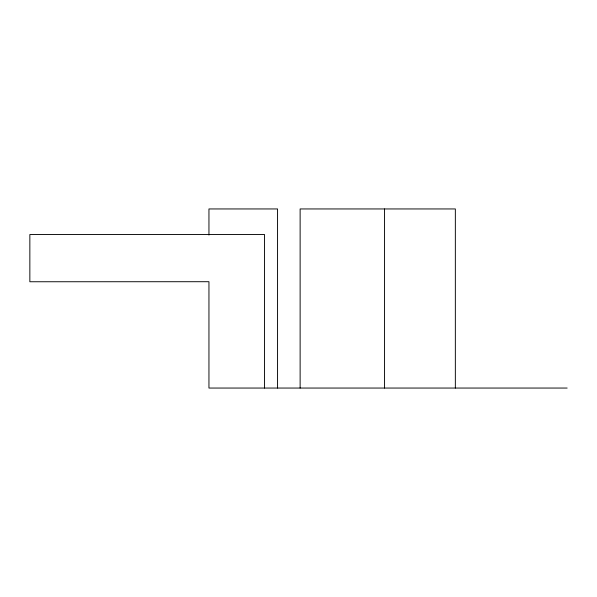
<?xml version="1.0" encoding="UTF-8"?>
<svg xmlns="http://www.w3.org/2000/svg" width="597" height="597" viewBox="0 0 597 597"><rect width="100%" height="100%" fill="white"/><g stroke="black" fill="none" stroke-linecap="round" stroke-linejoin="round"><path stroke-width="0.9" d="M567.15 388.05L208.95 388.05L208.95 281.709L29.85 281.754L29.85 234.539L264.553 234.539L264.553 388.05M455.347 388.05L455.347 208.95L300.127 208.95L300.127 388.05M384.558 208.95L384.558 388.05M277.56 388.05L277.56 208.95L208.95 208.95L208.95 235.069"/></g></svg>
